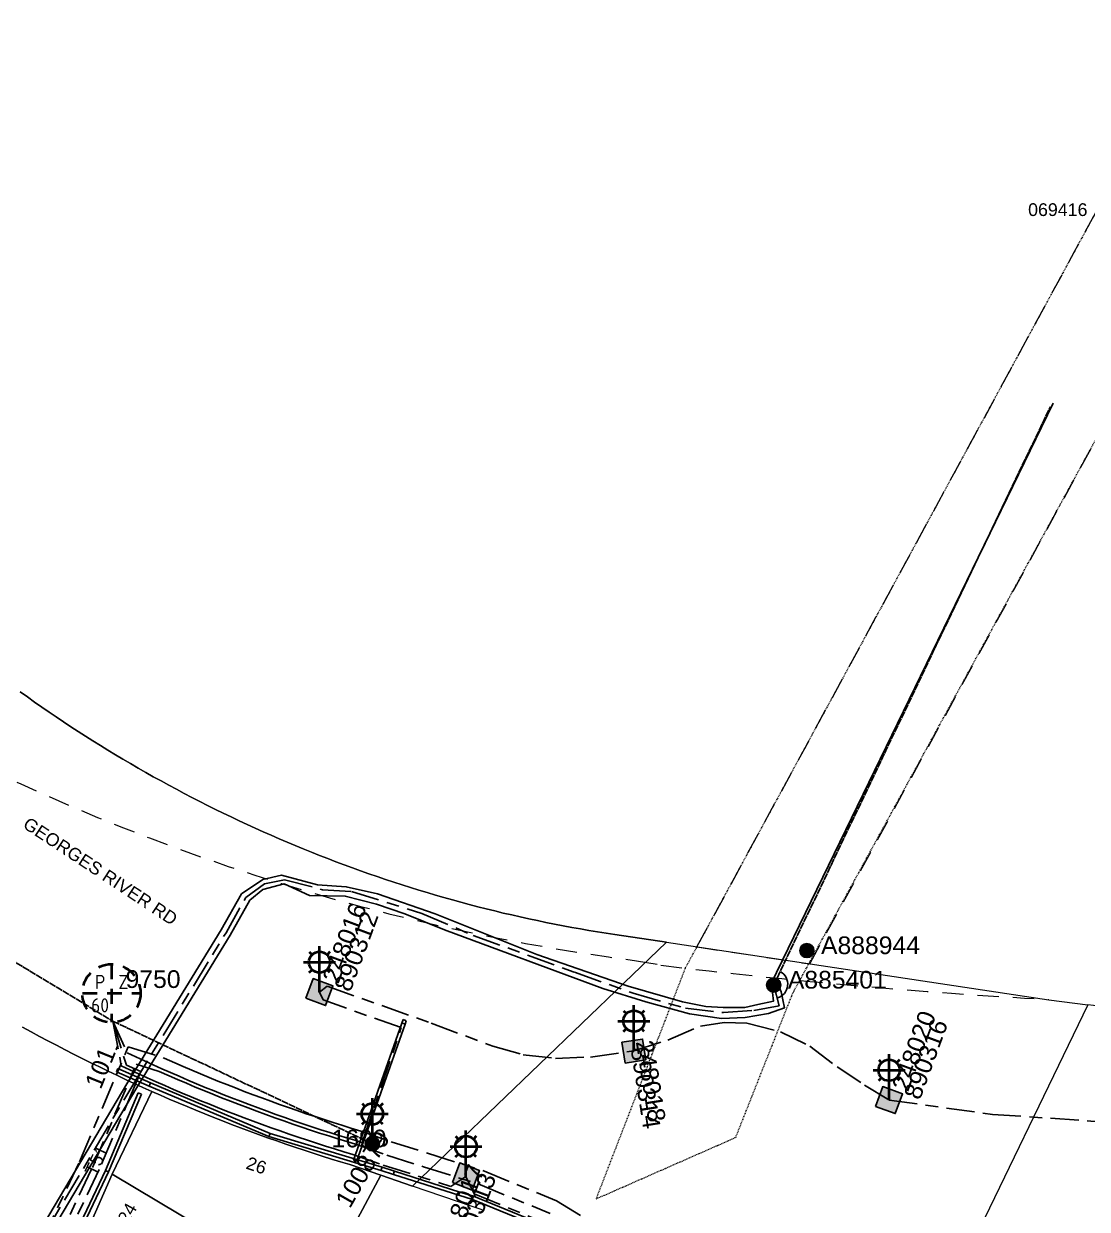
# Model space of a CAD drawing. Header units: metres. Extents: x 299140 to 300955, y 6226202 to 6227439.
# Drawn here: x 299765.7 to 299916, y 6227003.8 to 6227171.4 of the extents above; entities that cross this region are included whole.
import ezdxf
from ezdxf.enums import TextEntityAlignment as Align

# ---------------------------------------------------------------- set-up
doc = ezdxf.new("R2010")
doc.units = ezdxf.units.M
for name, pattern in [('Cable Exist OH', [1, 1, 0]), ('Cable Exist UG', [8.2, 4, -1.2, 1.8, -1.2]), ('Dash', [5, 3, -2]), ('HIDDEN', [0.375, 0.25, -0.125]), ('HIDDEN2', [0.1875, 0.125, -0.0625])]:
    doc.linetypes.add(name, pattern=pattern)
doc.layers.get('0').update_dxf_attribs({"color": 6})
for name, color, linetype, lineweight in [('Cadastre Developer_SP_EXT', 9, 'Continuous', 5), ('Cadastre Easements_SP_EXT', 9, 'Continuous', 5), ('Cadastre Land Parcels_SP_EXT', 9, 'Continuous', 5), ('Cadastre Other Property_SP_EXT', 9, 'HIDDEN', 5), ('Cadastre Roads_SP_EXT', 9, 'Continuous', 5)]:
    doc.layers.add(name, color=color, linetype=linetype, lineweight=lineweight)
for name, color, linetype in [('Duct_SP_EXT', 7, 'Continuous'), ('Equip_SL_EXT', 7, 'Continuous'), ('Equip_SP_SL_EXT', 7, 'Continuous'), ('Mains_HV_EXT', 7, 'Continuous'), ('Mains_LV_EXT', 7, 'Continuous'), ('Mains_SL_EXT', 7, 'Continuous'), ('Mains_TR_EXT', 7, 'Continuous'), ('SupportsOH_SP_TR_HV_LV_SL_EXT', 7, 'Continuous'), ('SupportsUG_SP_LV_SL_EXT', 7, 'Continuous')]:
    doc.layers.add(name, color=color, linetype=linetype)
doc.styles.add('COLUMN_LABEL', font='arial.ttf')
doc.styles.add('iecARIAL', font='arial.ttf', dxfattribs={"height": 2})
doc.styles.add('IESYMBOL1', font='isocp.shx')
doc.styles.add('POLE_LABEL', font='arial.ttf')
doc.styles.add('SLCP_LABEL', font='arial.ttf', dxfattribs={"height": 3.5})
doc.styles.get("Standard").update_dxf_attribs({"font": 'arial.ttf'})
doc.linetypes.add('Cable E OH', pattern='A,9.4,["E",Standard,S=1.7,R=0,X=0,Y=-1],0', length=9.4)
doc.linetypes.add('Cable E UG', pattern='A,6,-0.5,["E",Standard,S=1.7,R=0,X=0.5,Y=-1],-2.9', length=9.4)
doc.linetypes.add('Cable P UG', pattern='A,6,-0.5,["P",Standard,S=1.7,R=0,X=0.5,Y=-1],-2.9', length=9.4)

# ---------------------------------------------------------------- blocks, each defined once
blk = doc.blocks.new('COLUMN_EXT')
blk.add_hatch(color=256).paths.add_polyline_path([(-1.49, 1.48), (-1.49, -1.49), (1.48, -1.49), (1.48, 1.48)])
blk.add_lwpolyline([(-1.49, -1.49), (1.48, -1.49), (1.48, 1.48), (-1.49, 1.48)], close=True)
for tag, height, style, flags, p in [('ASSET_NUM', 2.5, 'COLUMN_LABEL', 8, (2, 2)), ('STRUCTURE_PLANT_NUMBER', 0.2, 'POLE_LABEL', 9, (1.81, 0.03)), ('STREET_CODE', 0.2, 'COLUMN_LABEL', 9, (1.81, -0.2))]:
    blk.add_attdef(tag, text='', height=height, dxfattribs=dict(style=style, flags=flags)).set_placement(p, align=Align.MIDDLE_LEFT)
at = {"flags": 9}
for tag, p in [('COLUMN_TYPE', (1.81, -0.4)), ('OWNED_BY', (1.81, -0.6)), ('STATE', (1.81, -0.8)), ('USAGE', (1.81, -1)), ('STREETNAME', (1.81, -1.6)), ('LEGEND', (1.81, -1.2)), ('LOCATION', (1.81, -1.4)), ('SUBURB', (1.81, -1.8)), ('NOTES', (1.81, -2))]:
    blk.add_attdef(tag, text='', height=0.2, dxfattribs=at).set_placement(p, align=Align.MIDDLE_LEFT)
at = {"flags": 1}
blk.add_attdef('Z', (1.81, -2.35), '', height=0.2, dxfattribs=at)
blk = doc.blocks.new('SL_LANTERN_EXT')
at = {"lineweight": 40}
for p, q in [((-1.46, 5.68), (-1.06, 5.28)), ((0, 1.97), (0, 6.47)), ((1.46, 5.68), (1.06, 5.28)), ((-2.25, 4.22), (2.25, 4.22)), ((-1.46, 2.76), (-1.06, 3.16)), ((0, 0), (0, 2.72)), ((1.46, 2.76), (1.06, 3.16))]:
    blk.add_line(p, q, dxfattribs=at)
blk.add_circle((0, 4.22), 1.5, dxfattribs=at)
at = {"style": 'iecARIAL', "flags": 8}
blk.add_attdef('ASSET_NUM', (1.5, 1.5), '', height=2.5, dxfattribs=at)
for tag, p, height, flags in [('OPERATING_VOLTAGE', (0.98, -1.65), 0.2, 9), ('ORIENTATION', (0.98, -1.85), 0.2, 9), ('CONSTRUCTED_VOLTAGE', (0.98, -0.65), 0.2, 9), ('CONTROL_TYPE', (0.98, -0.85), 0.2, 9), ('LANTERN_PURPOSE', (0.98, -1.05), 0.2, 9), ('LANTERN_TYPE', (0.98, -1.25), 0.2, 9), ('NO_PHASES', (0.98, -1.45), 0.2, 9), ('LNUMBER', (2.18, -3.25), 2.5, 8), ('OWNED_BY', (0.98, -2.05), 0.2, 9), ('STATE', (0.98, -2.25), 0.2, 9), ('USAGE', (0.98, -2.45), 0.2, 9), ('CEXIST', (0.98, -2.65), 0.2, 9), ('CNEW', (0.98, -2.85), 0.2, 9), ('CNUMBER', (0.98, -3.05), 0.2, 9), ('CREMOVE', (0.98, -3.25), 0.2, 9), ('CREPLACE', (0.98, -3.45), 0.2, 9), ('LKINGHEIGHT', (0.98, -3.65), 0.2, 9), ('LBRACKET', (0.98, -3.85), 0.2, 9), ('LBRACKETVOCAB', (0.98, -4.05), 0.2, 9), ('LCATEGORY', (0.98, -4.25), 0.2, 9), ('LCHARGE1', (0.98, -4.45), 0.2, 9), ('LCHARGE1PERCENT', (0.98, -4.65), 0.2, 9), ('LCHARGE2', (0.98, -4.85), 0.2, 9), ('LCHARGE2PERCENT', (0.98, -5.05), 0.2, 9), ('LCHARGE3', (0.98, -5.25), 0.2, 9), ('LCHARGE3PERCENT', (0.98, -5.45), 0.2, 9), ('LEXIST', (0.98, -5.65), 0.2, 9), ('LLAMP', (0.98, -5.85), 0.2, 9), ('LLAMPVOCAB', (0.98, -6.05), 0.2, 9), ('LMAST', (0.98, -6.25), 0.2, 9), ('LMASTVOCAB', (0.98, -6.45), 0.2, 9), ('LNEW', (0.98, -6.65), 0.2, 9), ('LANTNUMBER', (0.98, -6.85), 0.2, 9), ('LOUTREACH', (0.98, -7.25), 0.2, 9), ('LOUTREACHVOCAB', (0.98, -7.45), 0.2, 9), ('LRATECODE', (0.98, -7.65), 0.2, 9), ('LREMOVE', (0.98, -7.85), 0.2, 9), ('LREPLACE', (0.98, -8.05), 0.2, 9), ('LTYPE', (0.98, -8.25), 0.2, 9), ('LTYPEVOCAB', (0.98, -8.45), 0.2, 9), ('STREETNAME', (0.98, -9.25), 0.2, 9), ('SUBURB', (0.98, -9.45), 0.2, 1), ('LEGEND', (0.98, -8.65), 0.2, 9), ('LOCATION', (0.98, -8.85), 0.2, 9), ('NOTES', (0.98, -9.05), 0.2, 9)]:
    blk.add_attdef(tag, p, '', height=height, dxfattribs=dict(flags=flags))
blk = doc.blocks.new('POLE_EXT')
blk.add_hatch(color=256).paths.add_polyline_path([(-1, 0, 1), (1, 0, 1)])
blk.add_lwpolyline([(-1, 0, 1), (1, 0, 1)], format="xyb", close=True)
for tag, height, flags, p in [('pNumber', 2.5, 8, (-17.84, 2.07)), ('OWNED_BY', 0.2, 9, (1.35, -0.4)), ('SPECIAL_USE', 0.2, 9, (1.35, -0.8)), ('STATE', 0.2, 9, (1.35, -1)), ('cLV', 0.2, 9, (1.35, -1.4)), ('hDepth', 0.2, 9, (1.35, -1.6)), ('PARENT', 0.2, 9, (1.35, -0.6)), ('USAGE', 0.2, 9, (1.35, -1.2)), ('hDia', 0.2, 9, (1.35, -1.8)), ('cHV', 0.2, 9, (1.35, -2)), ('cLinedev', 0.2, 9, (1.35, -3.4)), ('LBRACKET', 0.2, 9, (1.35, -2.2)), ('LExisting', 0.2, 9, (1.35, -2.4)), ('LANTNUMBER', 0.2, 9, (1.35, -2.6)), ('LOther', 0.2, 9, (1.35, -2.8)), ('LRemove', 0.2, 9, (1.35, -3)), ('LEGEND', 0.2, 9, (1.35, -3.2)), ('pExisting', 0.2, 9, (1.35, -3.8)), ('pFooting', 0.2, 9, (1.35, -4.4)), ('pNew', 0.2, 9, (1.35, -4.6)), ('pRelocate', 0.2, 9, (1.35, -5)), ('LOCATION', 0.2, 9, (1.35, -3.6)), ('PFNUMBER', 0.2, 9, (1.35, -4)), ('NEWPFNUMBER', 0.2, 9, (1.35, -4.2)), ('pRemove', 0.2, 9, (1.35, -5.2)), ('pReplace', 0.2, 9, (1.35, -5.4)), ('pStay', 0.2, 9, (1.35, -5.6)), ('pType', 0.2, 9, (1.35, -5.8)), ('cspan', 0.2, 9, (1.35, -6)), ('STREETNAME', 0.2, 9, (1.35, -6.2)), ('SUBURB', 0.2, 9, (1.35, -6.4)), ('NOTES', 0.2, 9, (1.35, -6.6)), ('OPERATED_BY', 0.2, 9, (1.36, -7.01)), ('MAINTAINED_BY', 0.2, 9, (1.36, -6.81))]:
    blk.add_attdef(tag, text='', height=height, dxfattribs=dict(flags=flags)).set_placement(p, align=Align.MIDDLE_LEFT)
at = {"style": 'POLE_LABEL'}
for tag, height, flags, p in [('ASSET_NUM', 2.5, 8, (2, 2)), ('STRUCTURE_PLANT_NUMBER', 0.2, 9, (1.35, 0.03)), ('STREET_CODE', 0.2, 9, (1.35, -0.2))]:
    blk.add_attdef(tag, text='', height=height, dxfattribs=dict(at, flags=flags)).set_placement(p, align=Align.MIDDLE_LEFT)
at = {"flags": 1}
blk.add_attdef('Z', (1.35, -7.33), '', height=0.2, dxfattribs=at)
blk = doc.blocks.new('End Shackle_EXT')
at = {"flags": 9}
for tag, p in [('STATE', (0, -1.2)), ('USAGE', (0, -1.4)), ('NOTES', (0, -1.6))]:
    blk.add_attdef(tag, text='', height=0.2, dxfattribs=at).set_placement(p, align=Align.MIDDLE_LEFT)
blk.add_wipeout([(0, 0.25), (1.81, 0.25), (1.82, -0.25), (0, -0.25)])
blk.add_line((1.81, -1), (1.81, 1))
at = {"flags": 1}
blk.add_attdef('Z', (0, 0), '', height=0.2, dxfattribs=at)
at = {"flags": 9}
for tag, p in [('CONNECTOR_TYPE', (0, 0)), ('CONSTRUCTED_VOLTAGE', (0, -0.2)), ('OPERATING_VOLTAGE', (0, -0.6)), ('ORIENTATION', (0, -0.8)), ('OWNED_BY', (0, -1)), ('NO_PHASES', (0, -0.4))]:
    blk.add_attdef(tag, text='', height=0.2, dxfattribs=at).set_placement(p, align=Align.MIDDLE_LEFT)
blk = doc.blocks.new('SLCP_ZELL_EXT')
blk.add_wipeout([(-0.24, 7.5), (-0.71, 7.47), (-1.17, 7.41), (-1.64, 7.32), (-2.09, 7.21), (-2.54, 7.06), (-2.98, 6.89), (-3.41, 6.69), (-3.82, 6.46), (-4.22, 6.21), (-4.6, 5.93), (-4.96, 5.63), (-5.31, 5.31), (-5.63, 4.96), (-5.93, 4.6), (-6.21, 4.22), (-6.46, 3.82), (-6.69, 3.41), (-6.89, 2.98), (-7.06, 2.54), (-7.21, 2.09), (-7.32, 1.64), (-7.41, 1.17), (-7.47, 0.71), (-7.5, 0.24), (-7.5, -0.24), (-7.47, -0.71), (-7.41, -1.17), (-7.32, -1.64), (-7.21, -2.09), (-7.06, -2.54), (-6.89, -2.98), (-6.69, -3.41), (-6.46, -3.82), (-6.21, -4.22), (-5.93, -4.6), (-5.63, -4.96), (-5.31, -5.31), (-4.96, -5.63), (-4.6, -5.93), (-4.22, -6.21), (-3.82, -6.46), (-3.41, -6.69), (-2.98, -6.89), (-2.54, -7.06), (-2.09, -7.21), (-1.64, -7.32), (-1.17, -7.41), (-0.71, -7.47), (-0.24, -7.5), (0.24, -7.5), (0.71, -7.47), (1.17, -7.41), (1.64, -7.32), (2.09, -7.21), (2.54, -7.06), (2.98, -6.89), (3.41, -6.69), (3.82, -6.46), (4.22, -6.21), (4.6, -5.93), (4.96, -5.63), (5.31, -5.31), (5.63, -4.96), (5.93, -4.6), (6.21, -4.22), (6.46, -3.82), (6.69, -3.41), (6.89, -2.98), (7.06, -2.54), (7.21, -2.09), (7.32, -1.64), (7.41, -1.17), (7.47, -0.71), (7.5, -0.24), (7.5, 0.24), (7.47, 0.71), (7.41, 1.17), (7.32, 1.64), (7.21, 2.09), (7.06, 2.54), (6.89, 2.98), (6.69, 3.41), (6.46, 3.82), (6.21, 4.22), (5.93, 4.6), (5.63, 4.96), (5.31, 5.31), (4.96, 5.63), (4.6, 5.93), (4.22, 6.21), (3.82, 6.46), (3.41, 6.69), (2.98, 6.89), (2.54, 7.06), (2.09, 7.21), (1.64, 7.32), (1.17, 7.41), (0.71, 7.47), (0.24, 7.5)])
at = {"linetype": 'Dash', "lineweight": 40, "ltscale": 0.7}
for p, q in [((0, 4.11), (0, -4.11)), ((-4.11, 0), (4.11, 0))]:
    blk.add_line(p, q, dxfattribs=at)
blk.add_circle((0, 0), 4.11, dxfattribs=at)
at = {"lineweight": 40, "style": 'IESYMBOL1'}
for s, p in [('P', (-1.6, 0)), ('Z', (1.7, 0)), ('60', (-1.61, -3.31))]:
    blk.add_text(s, height=2, dxfattribs=at).set_placement(p, align=Align.BOTTOM_CENTER)
at = {"style": 'SLCP_LABEL'}
for tag, height, flags, p in [('ASSET_NUM', 2.5, 8, (2, 2)), ('STREET_CODE', 0.2, 9, (0, -0.2))]:
    blk.add_attdef(tag, text='', height=height, dxfattribs=dict(at, flags=flags)).set_placement(p, align=Align.MIDDLE_LEFT)
at = {"flags": 1}
blk.add_attdef('Z', (0, 0), '', height=0.2, dxfattribs=at)
at = {"flags": 9}
for tag, p in [('CONSTRUCTED_VOLTAGE', (0, -0.4)), ('CONTROL_TYPE', (0, -0.6)), ('OPERATING_VOLTAGE', (0, -1)), ('ORIENTATION', (0, -1.2)), ('OWNED_BY', (0, -1.4)), ('NO_PHASES', (0, -0.8)), ('USAGE', (0, -1.6)), ('STATE', (0, -2)), ('LOCATION', (0, -1.8)), ('NOTES', (0, -2.2))]:
    blk.add_attdef(tag, text='', height=0.2, dxfattribs=at).set_placement(p, align=Align.MIDDLE_LEFT)

msp = doc.modelspace()

# ---------------------------------------------------------------- linework, layer by layer
at = {"layer": 'Cadastre Developer_SP_EXT', "linetype": 'Dash'}
for points in [[(299733.91, 6227080.7, 0.10577), (299852.31, 6227038.94)], [(299855.75, 6227038.3, 0.016437), (299910.6, 6227033.47)]]:
    msp.add_lwpolyline(points, format="xyb", dxfattribs=at)
msp.add_lwpolyline([(299852.31, 6227038.94), (299856.74, 6227038.18)], dxfattribs=at)
at = {"layer": 'Cadastre Easements_SP_EXT', "linetype": 'Dash'}
msp.add_lwpolyline([(299860.85, 6227040.89), (299876.81, 6227038.49), (299930.37, 6227136.56), (299931.13, 6227137.98), (299975.27, 6227217.61), (299985.32, 6227235.65), (300049.77, 6227351.42), (300074.61, 6227396.03), (300058.49, 6227398.41), (300058.49, 6227398.41), (300057.13, 6227395.99), (299967.23, 6227235.24), (299958.65, 6227219.91), (299936.89, 6227180.9), (299936.29, 6227179.78), (299860.85, 6227040.89)], close=True, dxfattribs=at)
at = {"layer": 'Cadastre Land Parcels_SP_EXT', "linetype": 'Continuous'}
for points in [[(299765.23, 6227076.93), (299766.23, 6227076.21), (299767.25, 6227075.49), (299768.26, 6227074.78), (299769.29, 6227074.08), (299770.31, 6227073.38), (299771.34, 6227072.69), (299772.37, 6227072.01), (299773.41, 6227071.33), (299774.46, 6227070.66), (299775.5, 6227070), (299776.56, 6227069.34), (299777.61, 6227068.7), (299778.67, 6227068.05), (299779.74, 6227067.42), (299780.8, 6227066.79), (299781.88, 6227066.17), (299782.95, 6227065.55), (299784.03, 6227064.94), (299785.12, 6227064.34), (299786.2, 6227063.75), (299787.29, 6227063.16), (299788.39, 6227062.58), (299789.49, 6227062.01), (299790.59, 6227061.44), (299791.7, 6227060.88), (299792.81, 6227060.33), (299793.92, 6227059.79), (299795.04, 6227059.25), (299796.16, 6227058.72), (299797.28, 6227058.19), (299798.41, 6227057.68), (299799.54, 6227057.17), (299800.67, 6227056.67), (299801.8, 6227056.18), (299802.94, 6227055.69), (299804.09, 6227055.21), (299805.23, 6227054.74), (299806.38, 6227054.28), (299807.53, 6227053.82), (299808.68, 6227053.37), (299809.84, 6227052.93), (299811, 6227052.49), (299812.16, 6227052.07), (299813.33, 6227051.65), (299814.5, 6227051.23), (299815.67, 6227050.83), (299816.84, 6227050.43), (299818.01, 6227050.04), (299819.19, 6227049.66), (299820.37, 6227049.29), (299821.55, 6227048.92), (299822.74, 6227048.56), (299823.92, 6227048.21), (299825.11, 6227047.87), (299826.3, 6227047.53), (299827.5, 6227047.21), (299828.69, 6227046.88), (299829.89, 6227046.57), (299831.09, 6227046.27), (299832.29, 6227045.97), (299833.49, 6227045.68), (299834.7, 6227045.4), (299835.9, 6227045.13), (299837.11, 6227044.86), (299838.32, 6227044.6), (299839.53, 6227044.35), (299840.74, 6227044.11), (299841.96, 6227043.88), (299843.17, 6227043.65), (299844.39, 6227043.43), (299845.61, 6227043.22), (299846.83, 6227043.02), (299848.05, 6227042.82), (299849.27, 6227042.63), (299856.57, 6227041.54), (299910.59, 6227033.42), (299916.14, 6227032.7)], [(299808.47, 6226994.16), (299816.18, 6227008.62), (299811.8, 6227010.12), (299810.5, 6227010.51), (299809.21, 6227010.91), (299807.91, 6227011.32), (299806.62, 6227011.73), (299805.33, 6227012.16), (299804.04, 6227012.59), (299802.76, 6227013.02), (299801.47, 6227013.47), (299800.19, 6227013.92), (299798.91, 6227014.38), (299797.64, 6227014.85), (299796.37, 6227015.32), (299795.1, 6227015.8), (299793.83, 6227016.29), (299792.57, 6227016.79), (299791.3, 6227017.29), (299790.05, 6227017.81), (299788.79, 6227018.32), (299787.54, 6227018.85), (299786.29, 6227019.38), (299785.04, 6227019.93), (299783.8, 6227020.47), (299778.19, 6227008.78), (299807.08, 6226991.54)], [(299830.76, 6227003.66), (299830.11, 6227003.87), (299829.1, 6227004.22), (299820.68, 6227007.09), (299816.18, 6227008.62), (299808.47, 6226994.16)]]:
    msp.add_lwpolyline(points, dxfattribs=at)
msp.add_lwpolyline([(299802.35, 6226982.65), (299807.08, 6226991.54), (299778.19, 6227008.78), (299774.66, 6227000.7), (299774.49, 6227000.32), (299774.32, 6226999.95), (299774.14, 6226999.59), (299773.95, 6226999.23), (299773.76, 6226998.86), (299773.56, 6226998.51), (299773.36, 6226998.16), (299772.63, 6226996.94), (299800.96, 6226980.04), (299802.35, 6226982.65)], close=True, dxfattribs=at)
at = {"layer": 'Cadastre Other Property_SP_EXT', "linetype": 'HIDDEN2'}
msp.add_lwpolyline([(299936.29, 6227179.78), (299859.21, 6227037.88), (299846.61, 6227005.28), (299866.35, 6227013.96), (299874.44, 6227034.4), (299930.37, 6227136.56), (299936.29, 6227179.78)], close=True, dxfattribs=at)
at = {"layer": 'Cadastre Roads_SP_EXT', "linetype": 'Continuous'}
for points in [[(299765.56, 6227029.55), (299766.75, 6227028.9), (299767.94, 6227028.25), (299769.14, 6227027.61), (299770.34, 6227026.98), (299771.55, 6227026.35), (299772.76, 6227025.73), (299773.97, 6227025.12), (299775.19, 6227024.51), (299776.41, 6227023.92), (299777.63, 6227023.32), (299778.86, 6227022.74), (299780.09, 6227022.16), (299781.32, 6227021.59), (299782.56, 6227021.03), (299783.8, 6227020.47), (299785.04, 6227019.93), (299786.29, 6227019.38), (299787.54, 6227018.85), (299788.79, 6227018.32), (299790.05, 6227017.81), (299791.3, 6227017.29), (299792.57, 6227016.79), (299793.83, 6227016.29), (299795.1, 6227015.8), (299796.37, 6227015.32), (299797.64, 6227014.85), (299798.91, 6227014.38), (299800.19, 6227013.92), (299801.47, 6227013.47), (299802.76, 6227013.02), (299804.04, 6227012.59), (299805.33, 6227012.16), (299806.62, 6227011.73), (299807.91, 6227011.32), (299809.21, 6227010.91), (299810.5, 6227010.51), (299811.8, 6227010.12), (299816.18, 6227008.62), (299820.68, 6227007.09), (299856.57, 6227041.54), (299856.57, 6227041.54), (299849.27, 6227042.63), (299848.05, 6227042.82), (299846.83, 6227043.02), (299845.61, 6227043.22), (299844.39, 6227043.43), (299843.17, 6227043.65), (299841.96, 6227043.88), (299840.74, 6227044.11), (299839.53, 6227044.35), (299838.32, 6227044.6), (299837.11, 6227044.86), (299835.9, 6227045.13), (299834.7, 6227045.4), (299833.49, 6227045.68), (299832.29, 6227045.97), (299831.09, 6227046.27), (299829.89, 6227046.57), (299828.69, 6227046.88), (299827.5, 6227047.21), (299826.3, 6227047.53), (299825.11, 6227047.87), (299823.92, 6227048.21), (299822.74, 6227048.56), (299821.55, 6227048.92), (299820.37, 6227049.29), (299819.19, 6227049.66), (299818.01, 6227050.04), (299816.84, 6227050.43), (299815.67, 6227050.83), (299814.5, 6227051.23), (299813.33, 6227051.65), (299812.16, 6227052.07), (299811, 6227052.49), (299809.84, 6227052.93), (299808.68, 6227053.37), (299807.53, 6227053.82), (299806.38, 6227054.28), (299805.23, 6227054.74), (299804.09, 6227055.21), (299802.94, 6227055.69), (299801.8, 6227056.18), (299800.67, 6227056.67), (299799.54, 6227057.17), (299798.41, 6227057.68), (299797.28, 6227058.19), (299796.16, 6227058.72), (299795.04, 6227059.25), (299793.92, 6227059.79), (299792.81, 6227060.33), (299791.7, 6227060.88), (299790.59, 6227061.44), (299789.49, 6227062.01), (299788.39, 6227062.58), (299787.29, 6227063.16), (299786.2, 6227063.75), (299785.12, 6227064.34), (299784.03, 6227064.94), (299782.95, 6227065.55), (299781.88, 6227066.17), (299780.8, 6227066.79), (299779.74, 6227067.42), (299778.67, 6227068.05), (299777.61, 6227068.7), (299776.56, 6227069.34), (299775.5, 6227070), (299774.46, 6227070.66), (299773.41, 6227071.33), (299772.37, 6227072.01), (299771.34, 6227072.69), (299770.31, 6227073.38), (299769.29, 6227074.08), (299768.26, 6227074.78), (299767.25, 6227075.49), (299766.23, 6227076.21), (299765.23, 6227076.93)], [(299774.66, 6227000.7), (299778.19, 6227008.78), (299783.8, 6227020.47), (299782.56, 6227021.03), (299781.32, 6227021.59), (299780.09, 6227022.16), (299778.86, 6227022.74), (299777.63, 6227023.32), (299776.41, 6227023.92), (299775.19, 6227024.51), (299773.97, 6227025.12), (299772.76, 6227025.73), (299771.55, 6227026.35), (299770.34, 6227026.98), (299769.14, 6227027.61), (299767.94, 6227028.25), (299766.75, 6227028.9), (299765.56, 6227029.55)]]:
    msp.add_lwpolyline(points, dxfattribs=at)
msp.add_lwpolyline([(299959.79, 6226985.84), (299950.37, 6226987.36), (299974.43, 6227003.22), (300001.37, 6227020.79), (299916.94, 6227032.59), (299916.14, 6227032.7), (299898.09, 6226995.39), (299897.38, 6226993.92), (299897.85, 6226993.91), (299898.32, 6226993.9), (299898.79, 6226993.88), (299899.26, 6226993.85), (299899.73, 6226993.82), (299900.19, 6226993.77), (299900.66, 6226993.72), (299901.13, 6226993.66), (299901.59, 6226993.59), (299910.26, 6226992.25), (299923.09, 6226990.27), (299935.92, 6226988.28), (299948.75, 6226986.3), (299959.63, 6226984.71), (299959.79, 6226985.84)], close=True, dxfattribs=at)
at = {"layer": 'Duct_SP_EXT'}
for p, q in [((299819.34, 6227030.61), (299819.16, 6227030.13)), ((299819.34, 6227030.61), (299819.56, 6227030.53)), ((299819.79, 6227030.45), (299819.56, 6227030.53)), ((299819.16, 6227030.13), (299812.31, 6227010.73)), ((299819.61, 6227029.97), (299812.77, 6227010.57)), ((299819.16, 6227030.13), (299819.39, 6227030.05)), ((299819.61, 6227029.97), (299819.39, 6227030.05)), ((299819.79, 6227030.45), (299819.61, 6227029.97)), ((299778.81, 6227023.25), (299778.91, 6227023.47)), ((299783.44, 6227021.23), (299778.81, 6227023.25)), ((299779, 6227023.69), (299778.91, 6227023.47)), ((299783.63, 6227021.68), (299779, 6227023.69)), ((299783.44, 6227021.23), (299783.53, 6227021.45)), ((299800.37, 6227014.08), (299783.44, 6227021.23)), ((299783.63, 6227021.68), (299783.53, 6227021.45)), ((299800.54, 6227014.53), (299783.63, 6227021.68)), ((299777.25, 6227009.29), (299781.91, 6227020.26)), ((299777.69, 6227009.1), (299782.35, 6227020.07)), ((299781.91, 6227020.26), (299782.13, 6227020.17)), ((299782.35, 6227020.07), (299782.13, 6227020.17)), ((299800.37, 6227014.08), (299800.45, 6227014.3)), ((299812.47, 6227010.42), (299800.37, 6227014.08)), ((299800.54, 6227014.53), (299800.45, 6227014.3)), ((299812.61, 6227010.88), (299800.54, 6227014.53)), ((299812.31, 6227010.73), (299812.54, 6227010.65)), ((299812.47, 6227010.42), (299812.54, 6227010.65)), ((299812.47, 6227010.42), (299812.54, 6227010.65)), ((299816.23, 6227009.29), (299812.47, 6227010.42)), ((299812.61, 6227010.88), (299812.54, 6227010.65)), ((299812.61, 6227010.88), (299812.54, 6227010.65)), ((299812.77, 6227010.57), (299812.54, 6227010.65)), ((299816.37, 6227009.75), (299812.61, 6227010.88)), ((299771.68, 6226997.58), (299777.25, 6227009.3)), ((299772.12, 6226997.37), (299777.69, 6227009.09)), ((299777.25, 6227009.3), (299777.47, 6227009.19)), ((299777.25, 6227009.29), (299777.47, 6227009.19)), ((299777.69, 6227009.09), (299777.47, 6227009.19)), ((299777.69, 6227009.1), (299777.47, 6227009.19)), ((299816.23, 6227009.29), (299816.3, 6227009.52)), ((299817.96, 6227008.72), (299816.23, 6227009.29)), ((299816.37, 6227009.75), (299816.3, 6227009.52)), ((299818.11, 6227009.18), (299816.37, 6227009.75)), ((299817.96, 6227008.72), (299818.04, 6227008.95)), ((299817.96, 6227008.72), (299818.04, 6227008.95)), ((299827.21, 6227005.79), (299817.96, 6227008.72)), ((299817.96, 6227008.72), (299817.96, 6227008.72)), ((299818.11, 6227009.18), (299818.04, 6227008.95)), ((299818.11, 6227009.18), (299818.04, 6227008.95)), ((299827.35, 6227006.25), (299818.11, 6227009.18)), ((299818.11, 6227009.18), (299818.11, 6227009.18)), ((299827.21, 6227005.79), (299827.28, 6227006.02)), ((299827.21, 6227005.79), (299827.28, 6227006.02)), ((299829.13, 6227005.19), (299827.21, 6227005.79)), ((299827.35, 6227006.25), (299827.28, 6227006.02)), ((299827.35, 6227006.25), (299827.28, 6227006.02)), ((299829.29, 6227005.64), (299827.35, 6227006.25)), ((299829.13, 6227005.19), (299829.21, 6227005.41)), ((299829.29, 6227005.64), (299829.21, 6227005.41)), ((299839.26, 6227001.55), (299829.29, 6227005.64)), ((299839.05, 6227001.12), (299829.13, 6227005.19))]:
    msp.add_line(p, q, dxfattribs=at)
at = {"layer": 'Mains_HV_EXT', "linetype": 'Cable E OH'}
msp.add_lwpolyline([(299871.33, 6227035.61), (299911.2, 6227117.71)], dxfattribs=at)
at = {"layer": 'Mains_HV_EXT', "linetype": 'Cable P UG'}
msp.add_lwpolyline([(299680.07, 6226849.59), (299781.7, 6227021.02), (299794.89, 6227042.56), (299797.66, 6227047.48), (299799.52, 6227048.98), (299802.54, 6227049.82), (299806.12, 6227048.16), (299811.15, 6227048.07), (299815.57, 6227046.94), (299819.59, 6227045.58), (299825.19, 6227043.28), (299847.58, 6227035), (299853.66, 6227033.12), (299859.82, 6227031.41), (299864.33, 6227030.76), (299867.69, 6227030.93), (299870.97, 6227031.5), (299873.25, 6227032.29), (299872.76, 6227034.52), (299872.05, 6227036.22)], dxfattribs=at)
at = {"layer": 'Mains_HV_EXT', "linetype": 'Cable Exist UG'}
msp.add_lwpolyline([(299770.03, 6226998.38), (299775.41, 6227009.7), (299775.41, 6227009.7), (299781.61, 6227024.32), (299784.86, 6227023.28), (299786.25, 6227022.67), (299787.47, 6227022.14), (299788.71, 6227021.61), (299789.94, 6227021.09), (299791.18, 6227020.58), (299792.43, 6227020.08), (299793.67, 6227019.58), (299794.92, 6227019.09), (299796.17, 6227018.61), (299797.42, 6227018.13), (299798.68, 6227017.66), (299799.94, 6227017.2), (299801.2, 6227016.75), (299802.46, 6227016.3), (299803.73, 6227015.86), (299805, 6227015.43), (299806.27, 6227015), (299807.54, 6227014.59), (299808.82, 6227014.18), (299810.1, 6227013.78), (299811.38, 6227013.38), (299812.73, 6227012.97), (299817.04, 6227011.46), (299822.2, 6227009.83), (299822.2, 6227009.83), (299829.93, 6227007.39), (299840.1, 6227003.22)], dxfattribs=at)
at = {"layer": 'Mains_SL_EXT', "linetype": 'Cable Exist UG'}
for points in [[(299807.52, 6227034.51), (299808.58, 6227035.33), (299808.58, 6227035.33), (299823.29, 6227030.11), (299832.02, 6227026.87), (299836.32, 6227025.65), (299840.9, 6227025.12), (299845.83, 6227025.33), (299851.96, 6227026.18)], [(299851.96, 6227026.18), (299856.76, 6227027.73), (299861.38, 6227029.71), (299864.73, 6227030.22), (299867.93, 6227030.12), (299872.69, 6227028.91), (299876.85, 6227026.84), (299880.7, 6227023.93), (299884.57, 6227021.37), (299888.03, 6227019.24)], [(299888.03, 6227019.24), (299902.67, 6227017.22), (299916.56, 6227016.28), (299925.87, 6227015.62), (299935.18, 6227014.24), (299944.44, 6227012.7), (299948.27, 6227011.86)], [(299828.22, 6227008.45), (299829.36, 6227006), (299829.36, 6227006), (299839.43, 6227001.87), (299843.97, 6226999.13), (299846.78, 6226995.87), (299871.57, 6226988.06), (299873.8, 6226991.4)]]:
    msp.add_lwpolyline(points, dxfattribs=at)
at = {"layer": 'Mains_TR_EXT', "linetype": 'Cable Exist OH'}
msp.add_lwpolyline([(299871.72, 6227035.5), (299910.83, 6227117.23)], dxfattribs=at)
at = {"layer": 'Mains_TR_EXT', "linetype": 'Continuous'}
msp.add_lwpolyline([(299872.24, 6227033.7, 0.673079), (299872.67, 6227037.38)], format="xyb", dxfattribs=at)

# ---------------------------------------------------------------- block references
at = {"layer": 'Equip_SP_SL_EXT'}
ref = msp.add_blockref('SL_LANTERN_EXT', (299807.52, 6227034.51), dxfattribs=at)
ref.add_attrib('ASSET_NUM', '248016', dxfattribs={"layer": '0', "height": 2.5, "rotation": 69.6236, "style": 'iecARIAL'}).set_placement((299809.02, 6227036.01), align=Align.MIDDLE_LEFT)
ref = msp.add_blockref('SL_LANTERN_EXT', (299778.32, 6227030.41), dxfattribs=at)
ref.add_attrib('ASSET_NUM', '101177', dxfattribs={"layer": '0', "height": 2.5, "rotation": 67.915, "style": 'iecARIAL'}).set_placement((299779.82, 6227031.91), align=Align.MIDDLE_RIGHT)
ref = msp.add_blockref('SL_LANTERN_EXT', (299851.96, 6227026.18), dxfattribs=at)
ref.add_attrib('ASSET_NUM', '248018', dxfattribs={"layer": '0', "height": 2.5, "rotation": 278.8807, "style": 'iecARIAL'}).set_placement((299853.46, 6227027.68), align=Align.MIDDLE_LEFT)
ref = msp.add_blockref('SL_LANTERN_EXT', (299888.03, 6227019.24), dxfattribs=at)
ref.add_attrib('ASSET_NUM', '248020', dxfattribs={"layer": '0', "height": 2.5, "rotation": 69.8057, "style": 'iecARIAL'}).set_placement((299889.53, 6227020.74), align=Align.MIDDLE_LEFT)
ref = msp.add_blockref('SL_LANTERN_EXT', (299814.99, 6227013.06), dxfattribs=at)
ref.add_attrib('ASSET_NUM', '100879', dxfattribs={"layer": '0', "height": 2.5, "rotation": 60.3718, "style": 'iecARIAL'}).set_placement((299816.49, 6227014.56), align=Align.MIDDLE_RIGHT)
ref = msp.add_blockref('SL_LANTERN_EXT', (299828.22, 6227008.45), dxfattribs=at)
ref.add_attrib('ASSET_NUM', '248017', dxfattribs={"layer": '0', "height": 2.5, "rotation": 69.339, "style": 'iecARIAL'}).set_placement((299829.72, 6227009.95), align=Align.MIDDLE_RIGHT)
at = {"layer": 'SupportsOH_SP_TR_HV_LV_SL_EXT'}
ref = msp.add_blockref('POLE_EXT', (299876.41, 6227040.37), dxfattribs=at)
ref.add_attrib('ASSET_NUM', 'A888944', dxfattribs={"layer": '0', "height": 2.5, "style": 'POLE_LABEL'}).set_placement((299878.41, 6227041.12), align=Align.MIDDLE_LEFT)
ref = msp.add_blockref('POLE_EXT', (299871.72, 6227035.5), dxfattribs=at)
ref.add_attrib('ASSET_NUM', 'A885401', dxfattribs={"layer": '0', "height": 2.5, "style": 'POLE_LABEL'}).set_placement((299873.72, 6227036.25), align=Align.MIDDLE_LEFT)
ref = msp.add_blockref('POLE_EXT', (299778.32, 6227030.41), dxfattribs=at)
ref.add_attrib('ASSET_NUM', '1689', dxfattribs={"layer": '0', "height": 2.5, "style": 'POLE_LABEL'}).set_placement((299780.32, 6227031.16), align=Align.MIDDLE_RIGHT)
ref = msp.add_blockref('POLE_EXT', (299814.99, 6227013.06), dxfattribs=at)
ref.add_attrib('ASSET_NUM', '1690', dxfattribs={"layer": '0', "height": 2.5, "style": 'POLE_LABEL'}).set_placement((299816.99, 6227013.81), align=Align.MIDDLE_RIGHT)
at = {"layer": 'SupportsUG_SP_LV_SL_EXT'}
ref = msp.add_blockref('COLUMN_EXT', (299807.52, 6227034.51), dxfattribs=dict(at, rotation=339.6235647522203))
ref.add_attrib('ASSET_NUM', '890312', dxfattribs={"layer": '0', "height": 2.5, "rotation": 69.6236, "style": 'COLUMN_LABEL'}).set_placement((299809.52, 6227035.26), align=Align.TOP_LEFT)
ref = msp.add_blockref('COLUMN_EXT', (299888.03, 6227019.24), dxfattribs=dict(at, rotation=339.8056656914957))
ref.add_attrib('ASSET_NUM', '890316', dxfattribs={"layer": '0', "height": 2.5, "rotation": 69.8057, "style": 'COLUMN_LABEL'}).set_placement((299890.03, 6227019.99), align=Align.TOP_LEFT)
ref = msp.add_blockref('COLUMN_EXT', (299851.96, 6227026.18), dxfattribs=dict(at, rotation=8.880658992974556))
ref.add_attrib('ASSET_NUM', '890314', dxfattribs={"layer": '0', "height": 2.5, "rotation": 278.8807, "style": 'COLUMN_LABEL'}).set_placement((299853.96, 6227026.93), align=Align.TOP_LEFT)
ref = msp.add_blockref('COLUMN_EXT', (299828.22, 6227008.45), dxfattribs=dict(at, rotation=339.3389603807104))
ref.add_attrib('ASSET_NUM', '890313', dxfattribs={"layer": '0', "height": 2.5, "rotation": 69.339, "style": 'COLUMN_LABEL'}).set_placement((299830.22, 6227009.2), align=Align.TOP_RIGHT)

# ---------------------------------------------------------------- texts
at = {"layer": 'Cadastre Land Parcels_SP_EXT'}
for s, rotation, p in [('26', 341.6778, (299797, 6227009.59)), ('24', 60.9545, (299780.46, 6227001.59))]:
    msp.add_text(s, height=1.8, rotation=rotation, dxfattribs=at).set_placement(p)
at = {"layer": 'Cadastre Other Property_SP_EXT'}
msp.add_text('069416', height=1.8, dxfattribs=at).set_placement((299907.68, 6227144.18))
at = {"layer": 'Cadastre Roads_SP_EXT'}
msp.add_text('GEORGES RIVER RD', height=1.8, rotation=326.5651, dxfattribs=at).set_placement((299765.45, 6227057.84))
at = {"layer": 'Mains_LV_EXT'}
msp.add_text('T51', height=1.8, rotation=64.5753, dxfattribs=at).set_placement((299775.88, 6227008.38))

# ---------------------------------------------------------------- next in the draw order: block references
at = {"layer": 'Mains_SL_EXT', "rotation": 148.9278912776655}
msp.add_blockref('End Shackle_EXT', (299778.32, 6227030.41), dxfattribs=at)

# ---------------------------------------------------------------- next in the draw order: linework, layer by layer
at = {"layer": 'Mains_HV_EXT', "linetype": 'Cable E UG'}
msp.add_lwpolyline([(299678.81, 6226850.33), (299780.45, 6227021.77), (299793.64, 6227043.3), (299796.48, 6227048.37), (299799.52, 6227050.43), (299802.15, 6227051.05), (299807.24, 6227049.66), (299811.29, 6227049.38), (299815.74, 6227048.37), (299823.88, 6227045.54), (299838.25, 6227039.82), (299851.15, 6227035.35), (299858.81, 6227033.12), (299862.13, 6227032.47), (299864.57, 6227032.32), (299867.65, 6227032.33), (299869.46, 6227032.74), (299871.67, 6227033.21), (299871.4, 6227035.68)], dxfattribs=at)

# ---------------------------------------------------------------- next in the draw order: block references
at = {"layer": 'Equip_SL_EXT'}
ref = msp.add_blockref('SLCP_ZELL_EXT', (299778.11, 6227034.34), dxfattribs=at)
ref.add_attrib('ASSET_NUM', '9750', (299780.11, 6227035.09), dxfattribs={"layer": '0', "height": 2.5, "style": 'SLCP_LABEL'})

# ---------------------------------------------------------------- next in the draw order: linework, layer by layer
at = {"layer": 'Mains_HV_EXT', "linetype": 'Cable Exist UG'}
msp.add_lwpolyline([(299768.26, 6226999.32), (299773.59, 6227010.52), (299780.48, 6227026.78), (299785.57, 6227025.16), (299787.05, 6227024.51), (299788.27, 6227023.98), (299789.49, 6227023.46), (299790.71, 6227022.94), (299791.94, 6227022.43), (299793.17, 6227021.93), (299794.41, 6227021.44), (299795.65, 6227020.95), (299796.89, 6227020.47), (299798.13, 6227020), (299799.37, 6227019.54), (299800.62, 6227019.08), (299801.87, 6227018.63), (299803.12, 6227018.19), (299804.38, 6227017.75), (299805.64, 6227017.32), (299806.9, 6227016.9), (299808.16, 6227016.49), (299809.43, 6227016.08), (299810.69, 6227015.69), (299811.96, 6227015.29), (299813.35, 6227014.87), (299817.67, 6227013.36), (299822.8, 6227011.74), (299830.61, 6227009.27), (299841.01, 6227005.01), (299846.26, 6227001.83)], dxfattribs=at)
at = {"layer": 'Mains_LV_EXT', "linetype": 'Cable Exist UG'}
msp.add_lwpolyline([(299778.32, 6227030.41), (299780.22, 6227024.18), (299780.22, 6227024.18), (299782.27, 6227023.3), (299781.46, 6227021.41), (299781.46, 6227021.41), (299776.39, 6227009.45), (299770.8, 6226997.7)], dxfattribs=at)
at = {"layer": 'Mains_SL_EXT', "linetype": 'Cable Exist OH'}
for points in [[(299748.64, 6227048.29), (299778.32, 6227030.41)], [(299778.32, 6227030.41), (299814.99, 6227013.06)]]:
    msp.add_lwpolyline(points, dxfattribs=at)
at = {"layer": 'Mains_SL_EXT', "linetype": 'Cable Exist UG'}
for points in [[(299778.32, 6227030.41), (299780.35, 6227025.91), (299780.35, 6227025.91), (299781.57, 6227025.34), (299782.78, 6227024.77), (299784, 6227024.22), (299785.22, 6227023.67), (299786.45, 6227023.13), (299787.67, 6227022.6), (299788.9, 6227022.07), (299790.14, 6227021.56), (299791.37, 6227021.04), (299792.61, 6227020.54), (299793.85, 6227020.04), (299795.1, 6227019.56), (299796.35, 6227019.07), (299797.6, 6227018.6), (299798.85, 6227018.13), (299800.11, 6227017.67), (299801.37, 6227017.22), (299802.63, 6227016.77), (299803.89, 6227016.33), (299805.16, 6227015.9), (299806.43, 6227015.48), (299807.7, 6227015.06), (299808.97, 6227014.65), (299810.25, 6227014.25), (299811.53, 6227013.86), (299812.86, 6227013.46), (299813.56, 6227013.21), (299819.08, 6227029.48), (299808.06, 6227033.39), (299807.52, 6227034.51)], [(299778.32, 6227030.41), (299779.5, 6227024.1), (299779.5, 6227024.1), (299780.72, 6227023.52), (299781.95, 6227022.96), (299783.18, 6227022.4), (299784.41, 6227021.84), (299785.64, 6227021.3), (299786.88, 6227020.76), (299788.12, 6227020.23), (299789.37, 6227019.71), (299790.62, 6227019.19), (299791.87, 6227018.69), (299793.12, 6227018.19), (299794.37, 6227017.69), (299795.63, 6227017.2), (299796.89, 6227016.73), (299798.16, 6227016.25), (299799.43, 6227015.79), (299800.7, 6227015.33), (299801.97, 6227014.88), (299803.24, 6227014.44), (299804.52, 6227014.01), (299805.8, 6227013.58), (299807.08, 6227013.16), (299808.37, 6227012.75), (299809.65, 6227012.34), (299810.94, 6227011.95), (299812.24, 6227011.55), (299816.5, 6227010.06), (299816.5, 6227010.06), (299826.06, 6227007.04), (299828.22, 6227008.45)]]:
    msp.add_lwpolyline(points, dxfattribs=at)
at = {"layer": 'Mains_TR_EXT', "linetype": 'Cable Exist UG'}
msp.add_lwpolyline([(299679.49, 6226849.94), (299781.12, 6227021.37), (299794.31, 6227042.9), (299797.11, 6227047.89), (299799.75, 6227049.82), (299802.59, 6227050.38), (299807.96, 6227048.97), (299812.06, 6227048.72), (299822, 6227045.62), (299829.23, 6227042.51), (299843.56, 6227037.31), (299851.86, 6227034.34), (299859.24, 6227032.23), (299864.63, 6227031.61), (299868.91, 6227031.92), (299872.48, 6227032.57), (299871.72, 6227035.5)], dxfattribs=at)

doc.saveas('drawing.dxf')
